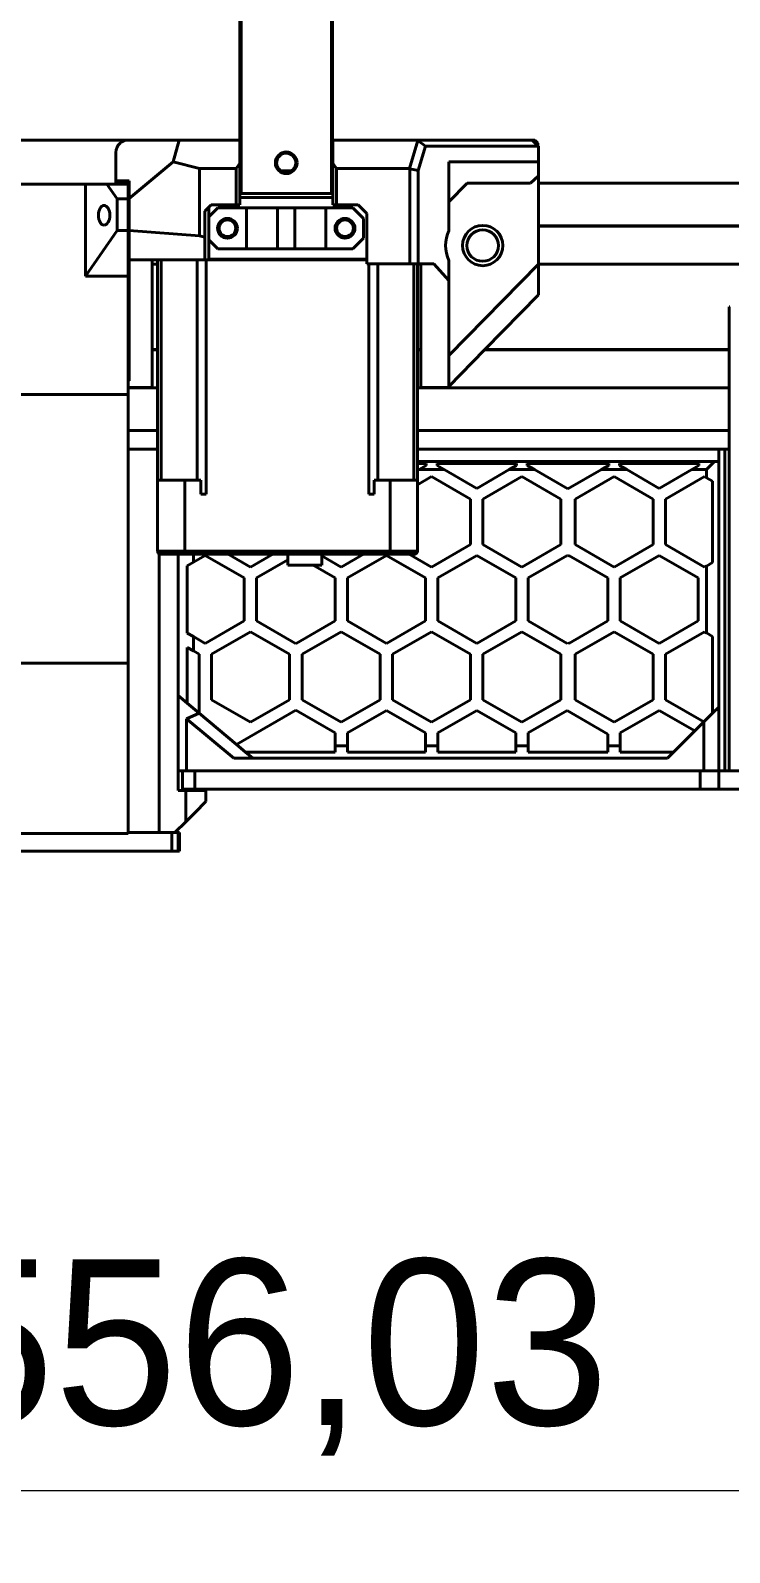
# Model space of a CAD drawing. Header units: millimetres. Extents: x 15 to 415, y 5 to 292.
# Drawn here: x 305.2 to 319.33, y 167.37 to 198.15 of the extents above; entities that cross this region are included whole.
import ezdxf

# ---------------------------------------------------------------- set-up
doc = ezdxf.new("R2010")
doc.units = ezdxf.units.MM
doc.layers.add('Annotations', color=7, linetype='Continuous')
doc.layers.add('Geometries', color=7, linetype='Continuous')
doc.styles.add('Shapr3', font='txt', dxfattribs={"height": 3.3495})
doc.dimstyles.new('ISO-25', dxfattribs={"dimtxt": 2.5, "dimasz": 2.5, "dimexe": 1.25, "dimexo": 0.625, "dimtad": 1, "dimtxsty": 'Standard', "dimcen": 2.5, "dimadec": 0, "dimazin": 0, "dimtfac": 1, "dimtmove": 0, "dimatfit": 3, "dimfxl": 1, "dimarcsym": 0})

# ---------------------------------------------------------------- blocks, each defined once
blk = doc.blocks.new('*D3')
at = {"layer": 'Annotations', "color": 0, "linetype": 'Continuous', "lineweight": 15}
for p, q in [((275.625, 179.463), (275.625, 167.373)), ((345.129, 179.463), (345.129, 167.373)), ((342.629, 168.623), (278.125, 168.623))]:
    blk.add_line(p, q, dxfattribs=at)
at = {"layer": 'Annotations', "color": 0}
for points in [[(278.125, 169.04), (278.125, 168.206), (275.625, 168.623)], [(342.629, 168.206), (342.629, 169.04), (345.129, 168.623)]]:
    blk.add_solid(points, dxfattribs=at)
at = {"layer": 'Defpoints', "color": 0}
for p in [(275.625, 180.088), (345.129, 180.088), (275.625, 168.623)]:
    blk.add_point(p, dxfattribs=at)
at = {"layer": 'Annotations', "color": 0, "lineweight": 15, "insert": (310.039, 171.317), "char_height": 3.3495, "attachment_point": 5, "style": 'Shapr3'}
blk.add_mtext('\\A1;556,03', dxfattribs=at)
blk = doc.blocks.new('*D6')
at = {"layer": 'Annotations', "color": 0, "linetype": 'Continuous', "lineweight": 15}
for p, q in [((307.52, 273.412), (260.321, 273.412)), ((261.571, 270.912), (261.571, 182.588)), ((275, 180.088), (260.321, 180.088))]:
    blk.add_line(p, q, dxfattribs=at)
at = {"layer": 'Annotations', "color": 0}
for points in [[(261.988, 270.912), (261.154, 270.912), (261.571, 273.412)], [(261.154, 182.588), (261.988, 182.588), (261.571, 180.088)]]:
    blk.add_solid(points, dxfattribs=at)
at = {"layer": 'Defpoints', "color": 0}
for p in [(308.145, 273.412), (261.571, 180.088), (275.625, 180.088)]:
    blk.add_point(p, dxfattribs=at)
at = {"layer": 'Annotations', "color": 0, "lineweight": 15, "insert": (258.877, 231.686), "char_height": 3.3495, "attachment_point": 5, "rotation": 90, "style": 'Shapr3'}
blk.add_mtext('\\A1;746,59', dxfattribs=at)

msp = doc.modelspace()

# ---------------------------------------------------------------- linework, layer by layer
at = {"layer": 'Geometries', "linetype": 'Continuous', "lineweight": 40}
for p, q in [((309.4298, 195.9303), (309.4298, 263.6498)), ((309.4548, 194.8462), (309.4548, 263.6498)), ((311.2798, 194.8462), (311.2798, 263.6498)), ((311.3048, 195.9303), (311.3048, 263.6498)), ((302.6757, 195.9303), (305.3342, 195.9303)), ((305.3342, 195.9303), (306.1896, 195.9303)), ((305.3342, 195.9303), (306.1896, 195.9303)), ((305.3342, 195.9303), (305.3342, 195.9303)), ((306.1896, 195.9303), (306.2484, 195.9303)), ((306.1896, 195.9303), (306.1896, 195.9303)), ((306.1896, 195.9303), (306.2484, 195.9303)), ((306.2484, 195.9303), (307.1744, 195.9303)), ((306.2484, 195.9303), (306.2484, 195.9303)), ((306.2484, 195.9303), (307.1757, 195.9303)), ((307.1744, 195.9303), (307.1757, 195.9303)), ((307.1757, 195.9303), (307.1948, 195.9303)), ((307.1948, 195.9303), (307.2, 195.9303)), ((307.4652, 195.9303), (307.2, 195.9303)), ((307.4652, 195.9303), (307.9996, 195.9303)), ((308.2033, 195.9303), (307.9996, 195.9303)), ((308.0797, 195.4895), (308.2033, 195.9303)), ((308.2033, 195.9303), (309.4277, 195.9303)), ((309.4277, 195.9303), (309.4277, 195.4625)), ((309.4298, 195.9303), (309.4277, 195.9303)), ((309.4298, 195.0553), (309.4298, 195.9303)), ((311.3048, 194.8462), (311.3048, 195.9303)), ((311.3098, 195.9303), (311.3048, 195.9303)), ((311.3098, 195.9303), (313.0238, 195.9303)), ((311.3098, 195.4625), (311.3098, 195.9303)), ((312.8583, 195.3553), (313.029, 195.9236)), ((313.029, 195.9236), (313.0238, 195.9303)), ((313.0238, 195.9303), (315.3385, 195.9303)), ((313.029, 195.9236), (313.1842, 195.8053)), ((313.1842, 195.8053), (313.0363, 195.3132)), ((315.4635, 195.8053), (313.1842, 195.8053)), ((315.3385, 195.9303), (315.3904, 195.9303)), ((315.3385, 195.9303), (315.401, 195.8678)), ((315.3904, 195.9303), (315.4529, 195.8678)), ((315.4529, 195.8678), (315.401, 195.8678)), ((315.401, 195.8678), (315.4529, 195.8159)), ((315.4529, 195.8159), (315.4529, 195.8678)), ((315.4529, 195.8159), (315.4635, 195.8053)), ((315.4635, 195.8053), (315.4635, 195.491)), ((306.9257, 195.6803), (306.9257, 195.1074)), ((308.0797, 195.4895), (307.1948, 194.7462)), ((308.6125, 195.3553), (308.0797, 195.4895)), ((309.4277, 195.4625), (309.3527, 195.3553)), ((309.4277, 195.4625), (309.4277, 195.0553)), ((311.3848, 195.3553), (311.3098, 195.4625)), ((311.3098, 194.7712), (311.3098, 195.4625)), ((313.651, 195.491), (315.4635, 195.491)), ((313.651, 195.491), (313.651, 194.6803)), ((315.4635, 195.491), (315.4635, 195.2035)), ((307.1948, 195.1074), (306.9257, 195.1074)), ((306.9257, 195.0553), (306.9257, 195.1074)), ((307.1948, 195.0553), (307.1948, 195.1074)), ((308.6125, 195.3553), (308.6125, 193.9947)), ((309.3527, 195.3553), (308.6125, 195.3553)), ((309.3527, 194.6178), (309.3527, 195.3553)), ((310.2645, 195.3053), (310.4701, 195.3053)), ((312.8583, 195.3553), (311.3848, 195.3553)), ((311.3848, 195.3553), (311.3848, 194.6178)), ((312.862, 195.3494), (312.8583, 195.3553)), ((312.862, 193.4303), (312.862, 195.3494)), ((313.0363, 195.3132), (312.862, 195.3494)), ((313.0363, 195.3132), (313.0363, 193.4303)), ((315.3023, 195.0553), (315.4635, 195.2035)), ((315.4635, 195.2035), (315.4635, 195.0553)), ((306.0175, 195.0371), (304.9521, 195.0371)), ((306.0175, 195.0371), (306.0158, 195.0371)), ((306.0925, 195.0371), (306.0175, 195.0371)), ((306.0175, 195.0371), (306.0925, 195.0371)), ((306.0925, 195.0371), (306.3092, 195.0371)), ((306.3092, 193.1796), (306.3092, 195.0371)), ((306.7442, 195.0371), (306.3092, 195.0371)), ((306.9533, 194.7385), (306.7442, 195.0371)), ((306.7442, 195.0371), (307.1757, 195.0371)), ((307.1757, 195.0553), (306.9257, 195.0553)), ((307.1757, 195.0553), (307.1757, 195.0371)), ((307.1948, 195.0553), (307.1757, 195.0553)), ((307.1757, 194.7385), (307.1757, 195.0371)), ((307.1948, 194.7462), (307.1948, 195.0553)), ((307.1948, 195.0553), (307.1948, 195.0553)), ((309.4277, 195.0553), (309.4277, 194.7712)), ((309.4277, 195.0553), (309.4277, 195.0553)), ((309.4277, 195.0553), (309.4277, 195.0553)), ((309.4298, 194.8462), (309.4298, 195.0553)), ((309.4298, 195.0553), (309.4298, 195.0553)), ((309.4298, 194.8462), (309.4548, 194.8462)), ((309.4548, 194.8462), (311.2798, 194.8462)), ((311.2798, 194.8462), (311.3048, 194.8462)), ((313.651, 194.6803), (314.0259, 195.0553)), ((314.0259, 195.0553), (314.026, 195.0553)), ((315.3023, 195.0553), (314.026, 195.0553)), ((315.4635, 195.0553), (336.9929, 195.0553)), ((315.4635, 195.0553), (315.4635, 194.1928)), ((306.9533, 194.7385), (306.9533, 194.0995)), ((307.1757, 194.7385), (306.9533, 194.7385)), ((307.1757, 194.0995), (307.1757, 194.7385)), ((307.1948, 194.7462), (307.1948, 194.0983)), ((308.7252, 194.4928), (308.8048, 194.5724)), ((308.7252, 193.9666), (308.7252, 194.4928)), ((308.8048, 194.5724), (308.8502, 194.6178)), ((308.8048, 194.5724), (308.8048, 194.3794)), ((308.9841, 194.5587), (308.8048, 194.3794)), ((309.3527, 194.6178), (308.8502, 194.6178)), ((309.5673, 194.5587), (308.9841, 194.5587)), ((309.4277, 194.6178), (309.3527, 194.6178)), ((311.3098, 194.7712), (309.4277, 194.7712)), ((309.4277, 194.7712), (309.4277, 194.6178)), ((310.1923, 194.5587), (309.5673, 194.5587)), ((309.5673, 193.7337), (309.5673, 194.5587)), ((310.1923, 193.7337), (310.1923, 194.5587)), ((310.5423, 194.5587), (310.1923, 194.5587)), ((311.1673, 194.5587), (310.5423, 194.5587)), ((310.5423, 193.7337), (310.5423, 194.5587)), ((311.1673, 193.7337), (311.1673, 194.5587)), ((311.7152, 194.5587), (311.1673, 194.5587)), ((311.3098, 194.6178), (311.3098, 194.7712)), ((311.3848, 194.6178), (311.3098, 194.6178)), ((311.8189, 194.6178), (311.3848, 194.6178)), ((311.9298, 194.3441), (311.7152, 194.5587)), ((311.8189, 194.6178), (311.9939, 194.4428)), ((313.651, 194.6803), (313.651, 194.0972)), ((308.8048, 194.3794), (308.8048, 193.913)), ((311.9298, 193.9483), (311.9298, 194.3441)), ((311.9939, 193.5212), (311.9939, 194.4428)), ((337.3068, 194.1928), (315.4635, 194.1928)), ((315.4635, 194.1928), (315.4635, 194.1867)), ((315.4635, 194.1867), (337.309, 194.1867)), ((315.4635, 194.1867), (315.4635, 193.4238)), ((306.9533, 194.0995), (306.3092, 193.1796)), ((306.9533, 194.0995), (307.1757, 194.0995)), ((307.1757, 194.0995), (307.1757, 193.1796)), ((307.1948, 194.0983), (308.6125, 193.9947)), ((307.1948, 193.5053), (307.1948, 194.0983)), ((308.7252, 193.9666), (308.6125, 193.9947)), ((308.7252, 193.9666), (308.7252, 193.5053)), ((308.8048, 193.913), (308.8048, 193.5212)), ((308.8048, 193.913), (308.9841, 193.7337)), ((311.7152, 193.7337), (311.9298, 193.9483)), ((308.9841, 193.7337), (309.5673, 193.7337)), ((309.5673, 193.7337), (310.1923, 193.7337)), ((310.1923, 193.7337), (310.5423, 193.7337)), ((310.5423, 193.7337), (311.1673, 193.7337)), ((311.1673, 193.7337), (311.7152, 193.7337)), ((307.6573, 193.5053), (307.1948, 193.5053)), ((307.1948, 191.0791), (307.1948, 193.5053)), ((307.6573, 193.5053), (307.6573, 193.4238)), ((307.7678, 193.5053), (307.6573, 193.5053)), ((307.6573, 193.4238), (307.7678, 193.4238)), ((307.6573, 193.4238), (307.6573, 193.4178)), ((307.7678, 193.4178), (307.6573, 193.4178)), ((307.6573, 193.4178), (307.6573, 193.3333)), ((307.6573, 191.6928), (307.6573, 193.3333)), ((307.7678, 193.4238), (307.7678, 193.5053)), ((307.841, 193.5053), (307.7678, 193.5053)), ((307.7678, 193.4178), (307.7678, 193.4238)), ((307.7678, 191.6928), (307.7678, 193.4178)), ((307.841, 193.5053), (307.841, 189.0553)), ((308.5696, 193.5053), (307.841, 193.5053)), ((308.5696, 189.0553), (308.5696, 193.5053)), ((308.7252, 193.5053), (308.5696, 193.5053)), ((308.7252, 193.5053), (308.7464, 193.5053)), ((308.7464, 193.5053), (308.7464, 188.7678)), ((308.7464, 193.5053), (309.5673, 193.5053)), ((308.8048, 193.5212), (309.5673, 193.5212)), ((309.5673, 193.5053), (309.5673, 193.5212)), ((309.5673, 193.5212), (311.1673, 193.5212)), ((309.5673, 193.5053), (311.1673, 193.5053)), ((311.1673, 193.5212), (311.9939, 193.5212)), ((311.1673, 193.5053), (311.1673, 193.5212)), ((311.1673, 193.5053), (311.9939, 193.5053)), ((311.9939, 193.5053), (311.9939, 193.5212)), ((311.9939, 193.4303), (311.9939, 193.5053)), ((312.0393, 193.4303), (311.9939, 193.4303)), ((312.0393, 188.7678), (312.0393, 193.4303)), ((312.216, 193.4303), (312.0393, 193.4303)), ((312.216, 193.4303), (312.216, 189.0553)), ((312.862, 193.4303), (312.216, 193.4303)), ((312.9446, 193.4303), (312.862, 193.4303)), ((312.9446, 189.0553), (312.9446, 193.4303)), ((313.0178, 193.4303), (312.9446, 193.4303)), ((313.0178, 193.4303), (313.0178, 193.4238)), ((313.0363, 193.4303), (313.0178, 193.4303)), ((313.0178, 193.4238), (313.0885, 193.4238)), ((313.0178, 193.4238), (313.0178, 193.4178)), ((313.0885, 193.4178), (313.0178, 193.4178)), ((313.0178, 193.4178), (313.0178, 191.6928)), ((313.0363, 193.4303), (313.0885, 193.4303)), ((313.0885, 193.4303), (313.0885, 193.4238)), ((313.0885, 193.4303), (313.3536, 193.4303)), ((313.0885, 193.4238), (313.0885, 193.4178)), ((313.0885, 193.4178), (313.0885, 191.6928)), ((313.651, 193.0923), (313.3536, 193.4303)), ((313.651, 193.4977), (313.651, 193.0923)), ((313.651, 191.5725), (315.4635, 193.4218)), ((315.4635, 193.4238), (337.5867, 193.4238)), ((315.4635, 193.4238), (315.4635, 193.4218)), ((315.4635, 193.4218), (315.4635, 193.4178)), ((337.5889, 193.4178), (315.4635, 193.4178)), ((315.4635, 193.4178), (315.4635, 192.7979)), ((307.1757, 193.1796), (306.3092, 193.1796)), ((307.1757, 191.0987), (307.1757, 193.1796)), ((313.651, 193.0923), (313.651, 191.5725)), ((315.4635, 192.7979), (314.3804, 191.6928)), ((319.32, 192.5553), (319.3325, 192.5553)), ((319.32, 191.6928), (319.32, 192.5553)), ((307.7678, 191.6928), (307.6573, 191.6928)), ((307.6573, 191.6867), (307.6573, 191.6928)), ((307.6573, 191.6867), (307.7678, 191.6867)), ((307.6573, 190.9303), (307.6573, 191.6867)), ((307.7678, 191.6867), (307.7678, 191.6928)), ((307.7678, 190.9238), (307.7678, 191.6867)), ((313.0885, 191.6928), (313.0178, 191.6928)), ((313.0178, 191.6928), (313.0178, 191.6867)), ((313.0178, 191.6867), (313.0178, 190.9238)), ((313.0178, 191.6867), (313.0885, 191.6867)), ((313.0885, 191.6928), (313.0885, 191.6867)), ((313.0885, 191.6867), (313.0885, 190.9303)), ((314.3745, 191.6867), (313.651, 190.9485)), ((313.651, 191.5725), (313.651, 190.9485)), ((314.3804, 191.6928), (314.3745, 191.6867)), ((314.3745, 191.6867), (319.32, 191.6867)), ((319.32, 191.6928), (314.3804, 191.6928)), ((319.32, 191.6867), (319.32, 191.6928)), ((319.32, 190.9238), (319.32, 191.6867)), ((307.1757, 191.0499), (307.1757, 191.0987)), ((307.1757, 191.0987), (307.1948, 191.0791)), ((307.1757, 191.0499), (307.1948, 191.0603)), ((307.1757, 190.9303), (307.1757, 191.0499)), ((307.1757, 190.9238), (307.1757, 190.9303)), ((307.1757, 190.9303), (307.6573, 190.9303)), ((307.1757, 190.9178), (307.1757, 190.9238)), ((307.1757, 190.9238), (307.7678, 190.9238)), ((307.1757, 190.7829), (307.1757, 190.9178)), ((307.7678, 190.9178), (307.1757, 190.9178)), ((307.1948, 191.0603), (307.1948, 191.0791)), ((307.7678, 190.9178), (307.7678, 190.9238)), ((307.7678, 190.0553), (307.7678, 190.9178)), ((313.0178, 190.9238), (313.0178, 190.9178)), ((313.0178, 190.9238), (319.32, 190.9238)), ((319.32, 190.9178), (313.0178, 190.9178)), ((313.0178, 190.9178), (313.0178, 190.0553)), ((313.651, 190.9303), (313.0885, 190.9303)), ((313.651, 190.9485), (313.651, 190.9303)), ((319.32, 190.9178), (319.32, 190.9238)), ((319.32, 190.0553), (319.32, 190.9178)), ((307.1757, 190.7829), (303.5873, 190.7829)), ((307.1757, 190.0553), (307.1757, 190.7829)), ((307.1757, 190.0553), (307.7406, 190.0553)), ((307.1757, 189.6803), (307.1757, 190.0553)), ((307.7406, 190.0553), (307.7678, 190.0553)), ((307.7678, 189.6804), (307.7678, 190.0553)), ((313.0178, 190.0553), (319.32, 190.0553)), ((313.0178, 190.0553), (313.0178, 189.6804)), ((319.32, 189.6803), (319.32, 190.0553)), ((319.32, 190.0553), (319.32, 190.0553)), ((307.7678, 189.6803), (307.1757, 189.6803)), ((307.1757, 185.3554), (307.1757, 189.6803)), ((307.7678, 189.6804), (307.7678, 189.6803)), ((307.7678, 189.0553), (307.7678, 189.6803)), ((307.7678, 189.6803), (307.7678, 189.6803)), ((313.0178, 189.6804), (313.0178, 189.6803)), ((313.0178, 189.6803), (319.108, 189.6803)), ((313.0178, 189.6803), (313.0178, 189.4303)), ((319.108, 189.6803), (319.108, 189.4303)), ((319.108, 189.6803), (319.2326, 189.6803)), ((319.233, 189.6803), (319.2326, 189.6803)), ((319.233, 183.1803), (319.233, 189.6803)), ((319.233, 189.6803), (319.32, 189.6803)), ((319.32, 183.1803), (319.32, 189.6803)), ((319.32, 189.6803), (319.32, 189.6803)), ((313.0178, 189.4303), (319.0205, 189.4303)), ((313.0178, 189.4303), (313.0178, 189.3929)), ((313.1944, 189.3929), (313.0178, 189.3929)), ((313.0178, 189.3929), (313.0178, 189.2489)), ((313.0178, 189.2489), (313.0507, 189.2679)), ((313.0507, 189.2679), (313.1944, 189.3507)), ((313.5584, 189.2679), (313.0507, 189.2679)), ((313.1944, 189.3507), (313.1944, 189.3929)), ((315.0194, 189.3929), (313.4146, 189.3929)), ((313.4146, 189.3929), (313.4147, 189.3507)), ((313.4147, 189.3507), (313.5584, 189.2679)), ((313.5584, 189.2679), (314.217, 188.8883)), ((314.217, 188.8883), (314.8757, 189.2679)), ((314.8757, 189.2679), (315.0194, 189.3507)), ((315.3834, 189.2679), (314.8757, 189.2679)), ((315.0194, 189.3507), (315.0194, 189.3929)), ((316.8836, 189.3929), (315.2396, 189.3929)), ((315.2396, 189.3929), (315.2397, 189.3507)), ((315.2397, 189.3507), (315.3834, 189.2679)), ((315.3834, 189.2679), (316.0616, 188.877)), ((316.7399, 189.2679), (316.0616, 188.877)), ((316.8836, 189.3507), (316.7399, 189.2679)), ((317.2476, 189.2679), (316.7399, 189.2679)), ((316.8836, 189.3929), (316.8836, 189.3507)), ((317.1039, 189.3507), (317.1038, 189.3929)), ((318.7086, 189.3929), (317.1038, 189.3929)), ((317.2476, 189.2679), (317.1039, 189.3507)), ((317.9062, 188.8883), (317.2476, 189.2679)), ((318.5649, 189.2679), (317.9062, 188.8883)), ((318.7086, 189.3507), (318.5649, 189.2679)), ((318.858, 189.2679), (318.5649, 189.2679)), ((318.7086, 189.3929), (318.7086, 189.3507)), ((319.0205, 189.4303), (318.858, 189.2679)), ((318.858, 189.103), (318.858, 189.2679)), ((319.0205, 189.4303), (319.108, 189.4303)), ((319.108, 189.4303), (319.108, 184.4667)), ((307.7678, 189.0553), (307.841, 189.0553)), ((307.7678, 187.6178), (307.7678, 189.0553)), ((307.841, 189.0553), (308.3178, 189.0553)), ((308.3178, 189.0553), (308.3178, 187.6178)), ((308.3178, 189.0553), (308.5696, 189.0553)), ((308.5696, 189.0553), (308.6428, 189.0553)), ((308.6428, 189.0553), (308.6428, 188.7678)), ((312.1428, 189.0553), (312.216, 189.0553)), ((312.1428, 189.0553), (312.1428, 188.7678)), ((312.216, 189.0553), (312.4678, 189.0553)), ((312.4678, 187.6178), (312.4678, 189.0553)), ((312.4678, 189.0553), (312.9446, 189.0553)), ((312.9446, 189.0553), (313.0178, 189.0553)), ((313.0178, 189.2489), (313.0178, 189.0553)), ((313.3045, 189.1257), (313.0178, 188.9604)), ((313.0178, 189.0553), (313.0178, 188.9604)), ((313.0178, 188.9604), (313.0178, 187.6178)), ((314.092, 188.6717), (313.3045, 189.1257)), ((314.342, 188.6717), (315.1295, 189.1257)), ((315.1295, 189.1257), (315.917, 188.6717)), ((316.9937, 189.1257), (316.2062, 188.6717)), ((317.7812, 188.6717), (316.9937, 189.1257)), ((318.0312, 188.6717), (318.8187, 189.1257)), ((318.8187, 189.1257), (318.858, 189.103)), ((318.858, 189.103), (318.983, 189.031)), ((318.983, 187.3896), (318.983, 189.031)), ((308.6428, 188.7678), (308.7464, 188.7678)), ((312.0393, 188.7678), (312.1428, 188.7678)), ((314.092, 187.7506), (314.092, 188.6717)), ((314.342, 187.7506), (314.342, 188.6717)), ((315.917, 187.7506), (315.917, 188.6717)), ((316.2062, 187.7506), (316.2062, 188.6717)), ((317.7812, 187.7506), (317.7812, 188.6717)), ((318.0312, 187.7506), (318.0312, 188.6717)), ((313.3045, 187.2944), (314.092, 187.7506)), ((315.1295, 187.2944), (314.342, 187.7506)), ((315.917, 187.7506), (315.1295, 187.2944)), ((316.2062, 187.7506), (316.9937, 187.2944)), ((316.9937, 187.2944), (317.7812, 187.7506)), ((318.8187, 187.2944), (318.0312, 187.7506)), ((307.7678, 187.6178), (308.3178, 187.6178)), ((307.7968, 181.9303), (307.7968, 187.5651)), ((308.1809, 187.5553), (307.8303, 187.5553)), ((308.1809, 187.5553), (308.1809, 184.7013)), ((308.3437, 187.5553), (308.1809, 187.5553)), ((308.3178, 187.6178), (312.4678, 187.6178)), ((308.4934, 187.5553), (308.3437, 187.5553)), ((308.4934, 187.5553), (308.4934, 187.3963)), ((309.1933, 187.5553), (308.4934, 187.5553)), ((308.7312, 187.5341), (308.4934, 187.3963)), ((309.5187, 187.0779), (308.7312, 187.5341)), ((309.1933, 187.5553), (309.6437, 187.2944)), ((310.0942, 187.5553), (309.1933, 187.5553)), ((309.6437, 187.2944), (310.0942, 187.5553)), ((309.7687, 187.0779), (310.3996, 187.4433)), ((310.3996, 187.5553), (310.0942, 187.5553)), ((311.0871, 187.5553), (310.3996, 187.5553)), ((310.3996, 187.4433), (310.3996, 187.5553)), ((310.3996, 187.3353), (310.3996, 187.4433)), ((311.0871, 187.5553), (311.0871, 187.5217)), ((311.9299, 187.5553), (311.0871, 187.5553)), ((311.4795, 187.2944), (311.0871, 187.5217)), ((311.0871, 187.5217), (311.0871, 187.3353)), ((311.9299, 187.5553), (311.4795, 187.2944)), ((311.6045, 187.0779), (312.392, 187.5341)), ((312.4419, 187.5553), (311.9299, 187.5553)), ((312.392, 187.5341), (313.1795, 187.0779)), ((312.8541, 187.5553), (312.4419, 187.5553)), ((312.4678, 187.6178), (313.0178, 187.6178)), ((312.8541, 187.5553), (313.3045, 187.2944)), ((312.9553, 187.5553), (312.8541, 187.5553)), ((314.217, 187.5341), (313.4295, 187.0779)), ((315.0045, 187.0779), (314.217, 187.5341)), ((316.042, 187.5341), (315.2545, 187.0779)), ((316.0616, 187.5227), (316.042, 187.5341)), ((316.0616, 187.5227), (316.0812, 187.5341)), ((316.0812, 187.5341), (316.8687, 187.0779)), ((317.1187, 187.0779), (317.9062, 187.5341)), ((317.9062, 187.5341), (318.6937, 187.0779)), ((308.4934, 187.3963), (308.3684, 187.3239)), ((308.3684, 187.3239), (308.3684, 185.9624)), ((310.9101, 187.3353), (310.3996, 187.3353)), ((311.3545, 187.0779), (310.9101, 187.3353)), ((311.0871, 187.3353), (310.9101, 187.3353)), ((318.858, 187.3172), (318.8187, 187.2944)), ((318.983, 187.3896), (318.858, 187.3172)), ((318.858, 185.968), (318.858, 187.3172)), ((309.5187, 187.0779), (309.5187, 186.2072)), ((309.7687, 187.0779), (309.7687, 186.2072)), ((311.3545, 187.0779), (311.3545, 186.2072)), ((311.6045, 187.0779), (311.6045, 186.2072)), ((313.1795, 186.2072), (313.1795, 187.0779)), ((313.4295, 186.2072), (313.4295, 187.0779)), ((315.0045, 187.0779), (315.0045, 186.2072)), ((315.2545, 186.2072), (315.2545, 187.0779)), ((316.8687, 186.2072), (316.8687, 187.0779)), ((317.1187, 187.0779), (317.1187, 186.2072)), ((318.6937, 186.2072), (318.6937, 187.0779)), ((308.7312, 185.7532), (309.5187, 186.2072)), ((310.5562, 185.7533), (309.7687, 186.2072)), ((310.567, 185.7533), (311.3545, 186.2072)), ((312.392, 185.7532), (311.6045, 186.2072)), ((313.1795, 186.2072), (312.392, 185.7532)), ((314.217, 185.7533), (313.4295, 186.2072)), ((314.217, 185.7533), (315.0045, 186.2072)), ((315.2545, 186.2072), (316.042, 185.7533)), ((316.8687, 186.2072), (316.0812, 185.7533)), ((317.9062, 185.7533), (317.1187, 186.2072)), ((317.9062, 185.7533), (318.6937, 186.2072)), ((308.3684, 185.9624), (308.4934, 185.8903)), ((308.4934, 185.8903), (308.4934, 185.6018)), ((308.4934, 185.8903), (308.7312, 185.7532)), ((309.6437, 185.9907), (308.8562, 185.5367)), ((310.4313, 185.5367), (309.6437, 185.9907)), ((310.692, 185.5367), (311.4795, 185.9907)), ((311.4795, 185.9907), (312.267, 185.5367)), ((313.3045, 185.9907), (312.517, 185.5367)), ((314.092, 185.5367), (313.3045, 185.9907)), ((314.342, 185.5367), (315.1295, 185.9907)), ((315.1295, 185.9907), (315.917, 185.5367)), ((316.9937, 185.9907), (316.2062, 185.5367)), ((317.7812, 185.5367), (316.9937, 185.9907)), ((318.0312, 185.5367), (318.8187, 185.9907)), ((318.8187, 185.9907), (318.858, 185.968)), ((318.858, 185.968), (318.983, 185.896)), ((318.983, 184.3417), (318.983, 185.896)), ((308.3684, 185.6738), (308.3684, 184.544)), ((308.3684, 185.6738), (308.4934, 185.6018)), ((308.4934, 185.6018), (308.6062, 185.5367)), ((310.5616, 185.7564), (310.5562, 185.7533)), ((310.5616, 185.7564), (310.567, 185.7533)), ((316.042, 185.7533), (316.0616, 185.7645)), ((316.0812, 185.7533), (316.0616, 185.7645)), ((307.1757, 185.3554), (303.5873, 185.3554)), ((307.1757, 185.3554), (307.1757, 181.9304)), ((308.6062, 184.3444), (308.6062, 185.5367)), ((308.8562, 184.6122), (308.8562, 185.5367)), ((310.4313, 184.6156), (310.4313, 185.5367)), ((310.692, 184.6156), (310.692, 185.5367)), ((312.267, 184.6156), (312.267, 185.5367)), ((312.517, 184.6156), (312.517, 185.5367)), ((314.092, 184.6156), (314.092, 185.5367)), ((314.342, 184.6156), (314.342, 185.5367)), ((315.917, 184.6156), (315.917, 185.5367)), ((316.2062, 184.6156), (316.2062, 185.5367)), ((317.7812, 184.6156), (317.7812, 185.5367)), ((318.0312, 184.6156), (318.0312, 185.5367)), ((308.1809, 184.7013), (308.1809, 183.1803)), ((308.1809, 184.7013), (308.3684, 184.544)), ((308.3554, 184.2285), (308.6054, 184.345)), ((308.3684, 184.544), (308.6054, 184.345)), ((308.6054, 184.345), (308.6062, 184.3444)), ((308.6062, 184.3444), (309.3641, 183.7085)), ((308.8562, 184.6122), (309.6428, 184.1589)), ((310.5616, 184.4022), (309.3641, 183.7085)), ((309.6428, 184.1589), (310.4313, 184.6156)), ((311.3545, 183.9429), (310.5616, 184.4022)), ((311.4795, 184.1594), (310.692, 184.6156)), ((312.267, 184.6156), (311.4795, 184.1594)), ((312.392, 184.3991), (311.6045, 183.9429)), ((313.1795, 183.9429), (312.392, 184.3991)), ((312.517, 184.6156), (313.3045, 184.1594)), ((313.3045, 184.1594), (314.092, 184.6156)), ((313.4295, 183.9429), (314.217, 184.3991)), ((315.0045, 183.9429), (314.217, 184.3991)), ((315.1295, 184.1594), (314.342, 184.6156)), ((315.917, 184.6156), (315.1295, 184.1594)), ((316.042, 184.3991), (315.2545, 183.9429)), ((316.8687, 183.9202), (316.042, 184.3991)), ((316.2062, 184.6156), (316.9937, 184.1594)), ((316.9937, 184.1594), (317.7812, 184.6156)), ((317.1187, 183.9429), (317.9062, 184.3991)), ((318.6244, 183.9831), (317.9062, 184.3991)), ((318.8073, 184.166), (318.0312, 184.6156)), ((318.983, 184.3417), (318.8073, 184.166)), ((319.108, 184.4667), (318.983, 184.3417)), ((319.108, 184.4667), (319.108, 183.1804)), ((308.3554, 184.2285), (308.3554, 183.1803)), ((309.3066, 183.4303), (308.3554, 184.2285)), ((318.8062, 184.165), (318.6244, 183.9831)), ((318.8073, 184.166), (318.8062, 184.165)), ((318.8062, 183.1803), (318.8062, 184.165)), ((311.3545, 183.9429), (311.3545, 183.6803)), ((311.6045, 183.6803), (311.6045, 183.9429)), ((313.1795, 183.9429), (313.1795, 183.6803)), ((313.4295, 183.6803), (313.4295, 183.9429)), ((315.0045, 183.9429), (315.0045, 183.6803)), ((315.2545, 183.6803), (315.2545, 183.9429)), ((316.8687, 183.9202), (316.8687, 183.6803)), ((317.1187, 183.9429), (317.1187, 183.6803)), ((318.6244, 183.9831), (318.1966, 183.5553)), ((309.3066, 183.4303), (309.6955, 183.4303)), ((309.3641, 183.7085), (309.5466, 183.5553)), ((309.5466, 183.5553), (309.6955, 183.4303)), ((309.5466, 183.5553), (311.3545, 183.5553)), ((309.6955, 183.4303), (318.0716, 183.4303)), ((311.3545, 183.6803), (311.6045, 183.6803)), ((311.3545, 183.6803), (311.3545, 183.5553)), ((311.6045, 183.5553), (311.6045, 183.6803)), ((311.6045, 183.5553), (313.1795, 183.5553)), ((313.1795, 183.6803), (313.4295, 183.6803)), ((313.1795, 183.6803), (313.1795, 183.5553)), ((313.4295, 183.5553), (313.4295, 183.6803)), ((313.4295, 183.5553), (315.0045, 183.5553)), ((315.0045, 183.6803), (315.2545, 183.6803)), ((315.0045, 183.6803), (315.0045, 183.5553)), ((315.2545, 183.5553), (315.2545, 183.6803)), ((315.2545, 183.5553), (316.8687, 183.5553)), ((316.8687, 183.6803), (317.1187, 183.6803)), ((316.8687, 183.6803), (316.8687, 183.5553)), ((317.1187, 183.6803), (317.1187, 183.5553)), ((317.1187, 183.5553), (318.1966, 183.5553)), ((318.1966, 183.5553), (318.0716, 183.4303)), ((308.1809, 183.1803), (308.1809, 182.7803)), ((308.3554, 183.1803), (308.1809, 183.1803)), ((308.1813, 182.7803), (308.1813, 183.1803)), ((308.1813, 183.1803), (308.2705, 183.1803)), ((308.2705, 182.8053), (308.2705, 183.1803)), ((308.2705, 183.1803), (308.5205, 183.1803)), ((308.3554, 183.1803), (309.2438, 183.1803)), ((308.5205, 183.1803), (308.5205, 182.8053)), ((309.2438, 183.1803), (308.5205, 183.1803)), ((309.2438, 183.1803), (309.4938, 183.1803)), ((309.4938, 183.1803), (309.2438, 183.1803)), ((309.2438, 183.1803), (309.2438, 183.1803)), ((309.4938, 183.1803), (318.8062, 183.1803)), ((309.4938, 183.1803), (309.4938, 183.1803)), ((318.733, 183.1803), (309.4938, 183.1803)), ((318.733, 182.8053), (318.733, 183.1803)), ((318.733, 183.1803), (319.108, 183.1803)), ((319.108, 183.1803), (318.8062, 183.1803)), ((319.108, 183.1804), (319.108, 183.1803)), ((319.108, 183.1803), (319.233, 183.1803)), ((319.108, 182.8053), (319.108, 183.1803)), ((319.1188, 183.1803), (319.108, 183.1803)), ((319.538, 183.1803), (319.1188, 183.1803)), ((319.1188, 183.1803), (319.1188, 183.1803)), ((319.233, 183.1803), (319.32, 183.1803)), ((319.345, 183.1803), (319.32, 183.1803)), ((308.5205, 182.8053), (308.2705, 182.8053)), ((318.733, 182.8053), (308.5205, 182.8053)), ((318.733, 182.8053), (319.108, 182.8053)), ((319.538, 182.8053), (319.108, 182.8053)), ((308.1813, 182.7803), (308.1809, 182.7803)), ((308.338, 182.7803), (308.1813, 182.7803)), ((308.338, 182.1494), (308.338, 182.7803)), ((308.338, 182.7803), (308.7434, 182.7803)), ((308.5388, 182.3501), (308.7307, 182.542)), ((308.7434, 182.5547), (308.7307, 182.542)), ((308.7434, 182.7803), (308.7434, 182.5549)), ((308.7434, 182.7803), (308.7434, 182.7803)), ((308.7438, 182.7803), (308.7434, 182.7803)), ((308.7438, 182.5553), (308.7434, 182.5549)), ((308.7434, 182.5549), (308.7434, 182.5547)), ((308.7438, 182.7803), (308.7438, 182.5553)), ((308.338, 182.1494), (308.5388, 182.3501)), ((308.5388, 182.3501), (308.5388, 182.3501)), ((307.1757, 181.9116), (303.5873, 181.9116)), ((307.1757, 181.9304), (307.1757, 181.9303)), ((308.0562, 181.9303), (307.1757, 181.9303)), ((307.1757, 181.9303), (307.1757, 181.9116)), ((307.1757, 181.9303), (307.7968, 181.9303)), ((307.7968, 181.9303), (308.1188, 181.9303)), ((308.0562, 181.5553), (308.0562, 181.9303)), ((308.0562, 181.9303), (308.1188, 181.9303)), ((308.1188, 181.9303), (308.119, 181.9303)), ((308.1188, 181.9303), (308.1188, 181.9303)), ((308.1188, 181.9303), (308.1812, 181.9303)), ((308.119, 181.9303), (308.338, 182.1494)), ((308.1812, 181.9303), (308.2128, 181.9303)), ((308.1812, 181.9303), (308.1812, 181.5553)), ((308.2128, 181.5553), (308.2128, 181.9303)), ((308.0562, 181.5553), (301.6187, 181.5553)), ((308.1812, 181.5553), (308.0562, 181.5553)), ((308.1812, 181.5553), (308.2128, 181.5553))]:
    msp.add_line(p, q, dxfattribs=at)
for centre, radius in [((310.3673, 195.4696), 0.2188), ((309.1798, 194.1462), 0.2), ((309.1798, 194.1462), 0.1688), ((311.5548, 194.1462), 0.2), ((311.5548, 194.1462), 0.1688), ((314.3385, 193.7974), 0.4071), ((314.3385, 193.7974), 0.3187)]:
    msp.add_circle(centre, radius, dxfattribs=at)
for centre, radius, start, end in [((307.1757, 195.6803), 0.25, 131.39536, 180), ((307.1757, 195.6803), 0.25, 90.30702, 131.39536), ((310.3673, 195.4696), 0.1937, 88.00219, 237.95944), ((310.3673, 195.4696), 0.1938, 302.04056, 88.00219), ((310.3673, 195.4696), 0.1938, 237.95944, 302.04056), ((314.3385, 193.7974), 0.75, 156.44354, 203.55646), ((307.8303, 187.6178), 0.0625, 180, 237.52254), ((307.8303, 187.6178), 0.0625, 237.52254, 270), ((312.9553, 187.6178), 0.0625, 270, 0)]:
    msp.add_arc(centre, radius, start, end, dxfattribs=at)
msp.add_ellipse((306.6871, 194.4087), major_axis=(0, -0.2), ratio=0.5735764, dxfattribs=at)
for centre, major_axis, start_param, end_param in [((308.3437, 187.6178), (0, 0.0625), 1.5707963, 3.1415927), ((312.4419, 187.6178), (0, -0.0625), 0, 1.5707963)]:
    msp.add_ellipse(centre, major_axis=major_axis, ratio=0.4142136, start_param=start_param, end_param=end_param, dxfattribs=at)

# ---------------------------------------------------------------- dimensions: what is measured, and where the dimension line sits
at = {"layer": 'Annotations', "linetype": 'Continuous', "lineweight": 15}
dim = msp.add_linear_dim(base=(261.5708, 180.0881), p1=(308.1447, 273.4119), p2=(275.6247, 180.0881), angle=90, dimstyle='ISO-25', override={"dimscale": 1, "dimgap": 0.7, "dimdec": 2, "dimlfac": 8, "dimrnd": 0.01, "dimzin": 8, "dimdsep": 44, "dimtxsty": 'Shapr3', "dimse1": 0, "dimse2": 0, "dimadec": 2, "dimtol": 0, "dimlim": 0, "dimtp": 0, "dimtm": 0, "dimtfac": 0.6, "dimtdec": 8, "dimfrac": 2, "dimtolj": 1, "dimlwd": 15, "dimlwe": 15}, dxfattribs=at)
dim.commit()
dim.dimension.update_dxf_attribs({"geometry": '*D6', "text_midpoint": (261.5708, 231.6859), "dimtype": 160})
dim = msp.add_linear_dim(base=(275.6247, 168.6231), p1=(345.1288, 180.0881), p2=(275.6247, 180.0881), dimstyle='ISO-25', override={"dimscale": 1, "dimgap": 0.7, "dimdec": 2, "dimlfac": 8, "dimrnd": 0.01, "dimzin": 8, "dimdsep": 44, "dimtxsty": 'Shapr3', "dimse1": 0, "dimse2": 0, "dimadec": 2, "dimtol": 0, "dimlim": 0, "dimtp": 0, "dimtm": 0, "dimtfac": 0.6, "dimtdec": 8, "dimfrac": 2, "dimtolj": 1, "dimlwd": 15, "dimlwe": 15}, dxfattribs=at)
dim.commit()
dim.dimension.update_dxf_attribs({"geometry": '*D3', "text_midpoint": (310.039, 168.6231), "dimtype": 160})

doc.saveas('drawing.dxf')
